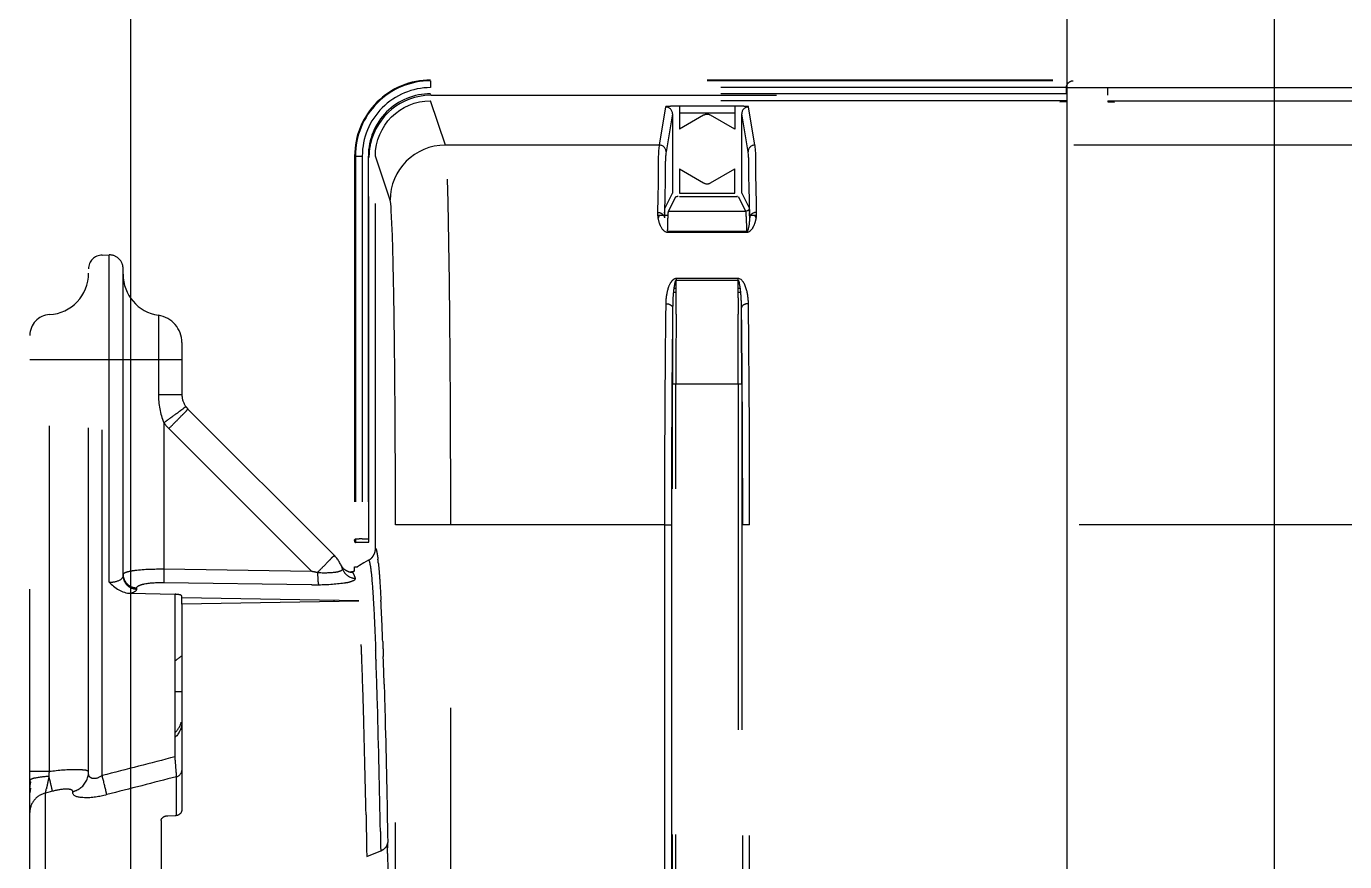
# Model space of a CAD drawing. Header units: millimetres. Extents: x 17886 to 18265, y -8727 to -7321.
# Drawn here: x 17962.2 to 17964.108, y -7872.842 to -7871.634 of the extents above; entities that cross this region are included whole.
import ezdxf

# ---------------------------------------------------------------- set-up
doc = ezdxf.new("R2010")
doc.units = ezdxf.units.MM
doc.linetypes.add('EPL_DASH', pattern=[1, 0.5, -0.5])
doc.layers.add('3551370_DKREDXF_CONTINUOUS_LINE', color=7, linetype='Continuous')
doc.layers.add('CRTANJE', color=4, linetype='Continuous', lineweight=30)

msp = doc.modelspace()

# ---------------------------------------------------------------- linework, layer by layer
at = {"color": 6}
for points in [[(17964.00618, -7860.90246), (17954.00618, -7860.90246), (17954.00618, -7878.90246), (17964.00618, -7878.90246)], [(17963.70618, -7861.20246), (17954.30618, -7861.20246), (17954.30618, -7878.60246), (17963.70618, -7878.60246)]]:
    msp.add_lwpolyline(points, close=True, dxfattribs=at)
at = {"layer": '3551370_DKREDXF_CONTINUOUS_LINE', "color": 6, "linetype": 'EPL_DASH'}
for p, q in [((17964.68526, -7871.71146), (17962.78514, -7871.71146)), ((17964.68526, -7871.71253), (17962.78514, -7871.71253)), ((17962.78514, -7871.71253), (17962.78514, -7871.72252)), ((17963.7052, -7871.72252), (17962.78514, -7871.72252)), ((17962.8065, -7871.80559), (17962.78514, -7871.74146)), ((17963.12511, -7871.75039), (17963.11592, -7871.80559)), ((17963.13511, -7871.76037), (17963.12592, -7871.81558)), ((17963.22528, -7871.74935), (17963.14511, -7871.74935)), ((17963.22528, -7871.75933), (17963.14511, -7871.75933)), ((17963.24448, -7871.81558), (17963.23528, -7871.76037)), ((17963.25448, -7871.80559), (17963.24528, -7871.75039)), ((17963.11592, -7871.80559), (17962.8065, -7871.80559)), ((17964.21592, -7871.80559), (17963.25448, -7871.80559)), ((17962.6752, -7871.8215), (17962.6752, -7872.37647)), ((17962.67627, -7871.8215), (17962.68626, -7871.8215)), ((17962.67627, -7871.8215), (17962.67627, -7872.37539)), ((17962.68626, -7871.8215), (17962.68626, -7872.37989)), ((17962.72651, -7871.88549), (17962.7052, -7871.8215)), ((17963.11422, -7871.9118), (17963.11655, -7871.90714)), ((17963.24104, -7871.90152), (17963.12936, -7871.90152)), ((17963.24678, -7871.90062), (17963.24671, -7871.89548)), ((17963.25385, -7871.90714), (17963.25618, -7871.91181)), ((17962.30985, -7871.96463), (17962.31985, -7871.96446)), ((17962.30985, -7872.71767), (17962.30985, -7871.96463)), ((17962.31985, -7872.4378), (17962.31985, -7871.96446)), ((17962.2902, -7872.71467), (17962.2902, -7871.98463)), ((17962.3402, -7872.42854), (17962.3402, -7871.98445)), ((17962.23353, -7872.71191), (17962.23353, -7872.05092)), ((17962.3912, -7872.05182), (17962.3912, -7872.16617)), ((17962.2052, -7874.94802), (17962.2052, -7872.08087)), ((17962.4252, -7872.09137), (17962.4252, -7872.16617)), ((17962.4252, -7872.11646), (17962.2052, -7872.11646)), ((17963.13432, -7872.15133), (17963.13427, -7872.15818)), ((17963.23528, -7872.15153), (17963.13511, -7872.15153)), ((17963.23612, -7872.15818), (17963.23608, -7872.15133)), ((17962.3912, -7872.16617), (17962.4252, -7872.16617)), ((17962.43398, -7872.18738), (17962.64556, -7872.39896)), ((17962.39916, -7872.20716), (17962.39915, -7872.4188)), ((17962.4064, -7872.21567), (17962.61259, -7872.42186)), ((17962.81427, -7872.35484), (17962.73428, -7872.35484)), ((17962.73428, -7873.28576), (17962.73428, -7872.35484)), ((17963.12362, -7872.35485), (17962.81427, -7872.35485)), ((17962.81427, -7873.11943), (17962.81427, -7872.35485)), ((17963.12362, -7872.35484), (17963.13362, -7872.35484)), ((17963.12362, -7872.35485), (17963.12362, -7873.30426)), ((17963.13362, -7872.35484), (17963.13362, -7873.30426)), ((17963.24677, -7872.35484), (17963.23677, -7872.35484)), ((17963.23677, -7873.30426), (17963.23677, -7872.35484)), ((17964.22362, -7872.35485), (17963.24677, -7872.35485)), ((17963.24677, -7873.30426), (17963.24677, -7872.35485)), ((17962.67627, -7872.37647), (17962.67627, -7872.38038)), ((17962.6752, -7872.41556), (17962.67917, -7872.41562)), ((17962.6752, -7872.42125), (17962.6752, -7872.41556)), ((17962.3507, -7872.45398), (17962.41537, -7872.45543)), ((17962.4252, -7872.45993), (17962.4252, -7872.4582)), ((17962.70214, -7872.46248), (17962.70217, -7872.46293)), ((17962.70217, -7872.46293), (17962.7022, -7872.4635)), ((17962.4252, -7872.46972), (17962.4252, -7872.76859)), ((17962.70613, -7872.5501), (17962.70616, -7872.55094)), ((17962.22257, -7872.7119), (17962.2052, -7872.7119)), ((17962.23353, -7872.7119), (17962.22257, -7872.7119)), ((17962.41762, -7872.77493), (17962.41762, -7872.7193)), ((17962.20636, -7872.73592), (17962.2052, -7872.74272)), ((17962.22794, -7872.85906), (17962.22794, -7872.74289)), ((17962.3952, -7872.78244), (17962.3952, -7872.98489)), ((17962.40485, -7872.77568), (17962.41555, -7872.7753)), ((17962.7128, -7872.82023), (17962.71291, -7872.82653))]:
    msp.add_line(p, q, dxfattribs=at)
at = {"layer": '3551370_DKREDXF_CONTINUOUS_LINE', "color": 7, "linetype": 'EPL_DASH'}
for p, q in [((17963.7052, -7871.73128), (17962.78514, -7871.73128)), ((17962.78583, -7871.73354), (17963.7652, -7871.73354)), ((17963.7052, -7871.72252), (17964.68526, -7871.72252)), ((17963.7052, -7871.73128), (17963.7052, -7871.72252)), ((17963.7652, -7871.73354), (17963.7652, -7871.72252)), ((17963.7052, -7871.74146), (17962.78514, -7871.74146)), ((17963.13511, -7871.76037), (17963.13511, -7871.87502)), ((17963.14511, -7871.74935), (17963.14511, -7871.75933)), ((17963.14511, -7871.75933), (17963.14511, -7871.78279)), ((17963.22528, -7871.74935), (17963.22528, -7871.78279)), ((17963.23528, -7871.87502), (17963.23528, -7871.76037)), ((17963.7052, -7871.74303), (17963.69572, -7871.74353)), ((17964.68457, -7871.74353), (17963.69572, -7871.74353)), ((17963.7052, -7871.74146), (17963.7052, -7871.74303)), ((17963.7652, -7871.74146), (17964.68526, -7871.74146)), ((17963.7652, -7871.74146), (17963.7652, -7871.74303)), ((17963.7652, -7871.74303), (17963.77467, -7871.74353)), ((17963.1802, -7871.76253), (17963.14511, -7871.78279)), ((17963.22528, -7871.78279), (17963.1902, -7871.76253)), ((17962.69502, -7871.8215), (17962.69502, -7872.37514)), ((17962.69589, -7872.37989), (17962.69589, -7871.82358)), ((17962.7052, -7872.39027), (17962.7052, -7871.8215)), ((17963.14511, -7871.84013), (17963.1802, -7871.86039)), ((17963.14511, -7871.84013), (17963.14511, -7871.87493)), ((17963.1902, -7871.86039), (17963.22528, -7871.84013)), ((17963.22528, -7871.87493), (17963.22528, -7871.84013)), ((17963.12436, -7871.89652), (17963.13511, -7871.87502)), ((17963.12936, -7871.90152), (17963.14011, -7871.88002)), ((17963.14511, -7871.87493), (17963.22528, -7871.87493)), ((17963.14511, -7871.87993), (17963.22528, -7871.87993)), ((17963.23028, -7871.88002), (17963.24104, -7871.90152)), ((17963.23528, -7871.87502), (17963.24604, -7871.89652)), ((17963.11655, -7871.90714), (17963.12218, -7871.90714)), ((17963.12348, -7871.90714), (17963.12936, -7871.90714)), ((17963.24822, -7871.90714), (17963.25385, -7871.90714)), ((17963.12811, -7871.93014), (17963.24229, -7871.93014)), ((17963.12811, -7871.93173), (17963.24229, -7871.93173)), ((17963.14055, -7872.01279), (17963.14063, -7872.00142)), ((17963.22977, -7871.9987), (17963.14063, -7871.9987)), ((17963.14063, -7871.9987), (17963.14063, -7872.00142)), ((17963.22977, -7872.00142), (17963.14063, -7872.00142)), ((17963.22977, -7871.9987), (17963.22977, -7872.00142)), ((17963.22977, -7872.00142), (17963.22985, -7872.01279)), ((17963.14052, -7872.01898), (17963.1364, -7872.01898)), ((17963.14056, -7872.01299), (17963.13707, -7872.01299)), ((17963.14051, -7872.01873), (17963.14055, -7872.01279)), ((17963.23333, -7872.01299), (17963.22984, -7872.01299)), ((17963.22985, -7872.01279), (17963.22988, -7872.01873)), ((17963.234, -7872.01898), (17963.22987, -7872.01898)), ((17963.14034, -7872.05004), (17963.14039, -7872.04073)), ((17963.23001, -7872.04073), (17963.23005, -7872.05003)), ((17963.13511, -7873.30277), (17963.13511, -7872.15152)), ((17963.14011, -7873.30277), (17963.14011, -7872.15153)), ((17963.23028, -7872.15153), (17963.23028, -7873.30277)), ((17963.23528, -7872.15152), (17963.23528, -7873.30277)), ((17962.4064, -7872.21567), (17962.40705, -7872.21501)), ((17962.6752, -7872.37647), (17962.67627, -7872.37539)), ((17962.67593, -7872.38073), (17962.67627, -7872.38038)), ((17962.68626, -7872.37514), (17962.69502, -7872.37514)), ((17962.68626, -7872.37989), (17962.69589, -7872.37989)), ((17962.69537, -7872.40627), (17962.68871, -7872.41012)), ((17962.39915, -7872.4188), (17962.61259, -7872.42186)), ((17962.68204, -7872.41397), (17962.67917, -7872.41562)), ((17962.68871, -7872.41012), (17962.68204, -7872.41397)), ((17962.35985, -7872.448), (17962.35985, -7872.44616)), ((17962.39915, -7872.43841), (17962.61259, -7872.44148)), ((17962.41537, -7872.69053), (17962.41537, -7872.45543)), ((17962.4252, -7872.45993), (17962.68138, -7872.46425)), ((17962.4252, -7872.46972), (17962.4252, -7872.45993)), ((17962.68146, -7872.4654), (17962.4252, -7872.46972)), ((17962.64572, -7872.466), (17962.64572, -7872.46364)), ((17962.6752, -7872.46414), (17962.6752, -7872.4655)), ((17962.4252, -7872.59636), (17962.41537, -7872.59636)), ((17962.23798, -7872.74035), (17962.22794, -7872.74289)), ((17962.26746, -7872.7426), (17962.26746, -7872.74078)), ((17962.69165, -7872.7745), (17962.69191, -7872.78752)), ((17962.69191, -7872.78752), (17962.69213, -7872.79913)), ((17962.69213, -7872.79913), (17962.69214, -7872.79982)), ((17962.69214, -7872.79982), (17962.69218, -7872.80167)), ((17962.69218, -7872.80167), (17962.69221, -7872.80329)), ((17962.69252, -7872.82035), (17962.69256, -7872.82294)), ((17962.69256, -7872.82294), (17962.69258, -7872.82405)), ((17962.69258, -7872.82405), (17962.69277, -7872.83469)), ((17962.69277, -7872.83469), (17962.71291, -7872.82653)), ((17962.72277, -7872.82607), (17962.72259, -7872.81611)), ((17962.72285, -7872.83022), (17962.72277, -7872.82607)), ((17962.72285, -7872.83022), (17962.72312, -7872.81428))]:
    msp.add_line(p, q, dxfattribs=at)
at = {"layer": '3551370_DKREDXF_CONTINUOUS_LINE', "color": 6, "linetype": 'EPL_DASH'}
for centre, radius, start, end in [((17962.78517, -7871.82143), 0.10997, 90.01754, 180.03325), ((17962.78517, -7871.82144), 0.1089, 90.01949, 180.0318), ((17962.78517, -7871.82144), 0.09891, 90.02129, 180.03518), ((17962.80654, -7871.88562), 0.08003, 90.02824, 179.90191), ((17963.11592, -7871.81559), 0.01, 0.05205, 90.02435), ((17963.25447, -7871.81559), 0.01, 89.97565, 179.94795), ((17962.73196, -7871.92665), 0.51519, 1.73209, 2.58581), ((17962.3102, -7871.98463), 0.02, 91, 180), ((17962.3202, -7871.98445), 0.02, 0, 91), ((17962.2302, -7871.99101), 0.06, 273.18474, 0), ((17962.4002, -7871.9925), 0.06, 180, 261.37307), ((17963.15126, -7872.01655), 0.02228, 141.43178, 146.24387), ((17988.58518, -7872.33484), 25.46156, 179.325312, 180.045032), ((17983.15746, -7872.2886), 20.02361, 179.291034, 179.607217), ((17941.88099, -7872.30141), 21.35562, 0.402644, 0.699105), ((17935.03975, -7872.34992), 28.20702, 359.989994, 0.639662), ((17962.2352, -7872.08087), 0.03, 93.18474, 180), ((17962.3852, -7872.09137), 0.04, 0, 81.37307), ((17991.65207, -7872.35038), 28.51844, 179.613851, 180.008966), ((17933.68616, -7872.35378), 29.55061, 359.997935, 0.379248), ((17962.4552, -7872.16617), 0.03, 180, 215.84088), ((17962.392, -7872.44184), 0.31908, 5.92515, 6.73146), ((17962.30095, -7872.45144), 0.41064, 5.67692, 5.947), ((17962.67347, -7872.40409), 0.02011, 223.30097, 226.76139), ((17962.61131, -7872.45389), 0.06856, 18.45088, 25.69329), ((17962.67655, -7872.41208), 0.02012, 257.91258, 269.40231), ((17959.86875, -7872.61254), 2.84837, 2.82049, 2.99348), ((17958.51776, -7872.67763), 4.20093, 2.09708, 2.80044), ((17956.21953, -7872.78313), 6.49078, 2.057521, 2.179477), ((17962.45587, -7872.59656), 0.06024, 120.61153, 132.51529), ((17953.94895, -7872.86334), 8.76278, 1.620387, 2.043075), ((17953.69282, -7872.85531), 9.02914, 1.713068, 1.968368), ((17945.7048, -7873.09598), 17.01021, 1.001735, 1.618443), ((17962.3952, -7872.63317), 0.03, 312.98085, 346.36093), ((17961.17779, -7872.63031), 1.05889, 355.19426, 355.58057), ((17962.2352, -7872.7349), 0.03, 162.89152, 180.00163)]:
    msp.add_arc(centre, radius, start, end, dxfattribs=at)
at = {"layer": '3551370_DKREDXF_CONTINUOUS_LINE', "color": 7, "linetype": 'EPL_DASH'}
for centre, radius, start, end in [((17962.78518, -7871.82144), 0.09015, 90.02446, 180.03751), ((17962.78585, -7871.82348), 0.08994, 91.00886, 167.20605), ((17962.78585, -7871.82315), 0.08961, 90.01251, 91.01177), ((17963.12512, -7871.76038), 0.01, 0.05205, 90.02435), ((17963.24528, -7871.76038), 0.01, 89.97565, 179.94795), ((17962.78652, -7871.82363), 0.09063, 167.20591, 178.72482), ((17962.78588, -7871.8236), 0.08999, 178.73314, 179.98676), ((17963.14188, -7871.98704), 0.10709, 89.10631, 89.94488), ((17963.63843, -7871.92665), 0.51519, 177.41419, 178.26791), ((17963.19048, -7871.91224), 0.05645, 357.26534, 1.17736), ((17963.25384, -7871.8971), 0.01004, 270.05428, 284.8305), ((17963.20958, -7871.90343), 0.04734, 356.80653, 0.69291), ((17963.21488, -7871.90505), 0.04183, 341.06349, 344.11872), ((17963.45086, -7872.0486), 0.31585, 174.09591, 174.61838), ((17985.32143, -7872.15013), 22.18632, 179.717759, 180.003606), ((17941.04896, -7872.15013), 22.18632, 359.996394, 0.282241), ((17985.0339, -7872.15068), 21.89379, 179.736602, 180.002218), ((17941.33649, -7872.15068), 21.89379, 359.997781, 0.263398), ((17961.16273, -7870.96244), 1.76555, 315.27255, 315.68826), ((17962.4552, -7872.16617), 0.03, 215.84088, 224.99958), ((17962.45591, -7872.16616), 0.07002, 215.84758, 224.99687), ((17960.30773, -7870.11714), 2.96786, 315.01983, 315.29452), ((17962.68615, -7872.71851), 0.34337, 89.98093, 90.7114), ((17962.68545, -7872.38895), 0.01992, 356.16194, 359.99577), ((17962.6102, -7872.43431), 0.05, 18.20753, 44.99248), ((17962.68532, -7872.38888), 0.02009, 300.03808, 313.4779), ((17962.68531, -7872.3889), 0.02008, 313.54124, 329.97279), ((17962.6853, -7872.38892), 0.02007, 330.03545, 344.9444), ((17962.68529, -7872.38894), 0.02008, 344.99644, 356.16583), ((17962.73185, -7871.86428), 0.57019, 257.92774, 258.84149), ((17962.62148, -7871.82874), 0.61281, 269.16947, 270.16771), ((17957.381, -7872.74892), 5.30838, 2.14479, 2.38661), ((17954.8522, -7872.84269), 7.83892, 1.659377, 2.137953), ((17947.1853, -7873.06752), 15.50912, 1.082578, 1.66944), ((17957.73388, -7873.07523), 4.69727, 4.47928, 4.69768), ((17960.61127, -7872.84981), 1.81107, 4.26765, 4.47878), ((17963.0581, -7872.90824), 0.84651, 167.96538, 168.31024), ((17963.5702, -7873.01717), 1.37007, 167.71797, 167.97531), ((17964.48231, -7873.21588), 2.30357, 167.54408, 167.71472), ((17960.86471, -7873.05954), 1.40999, 13.66998, 13.9754), ((17961.94031, -7872.75112), 0.47837, 3.8137, 4.32574), ((17962.71222, -7872.81391), 0.01093, 338.33376, 343.80238)]:
    msp.add_arc(centre, radius, start, end, dxfattribs=at)
at = {"layer": '3551370_DKREDXF_CONTINUOUS_LINE', "color": 7, "linetype": 'EPL_DASH', "extrusion": (0, 0, -1)}
for centre, major_axis, ratio, start_param, end_param in [((17963.7152, -7871.72252), (0, 0.01), 1, -1.5707963, -0.6073507), ((17963.7152, -7871.72252), (-0.01, 0), 1, 0.7461206, 1.1240692), ((17963.7152, -7871.72252), (0, 0.01), 1, -0.4467272, -0.0523599), ((17962.78521, -7871.82157), (-0.02532, 0.07602), 0.9984779, -1.2488326, 0.3210504), ((17962.6777, -7872.37896), (-0.00131, 0.00557), 0.3829025, -1.8034438, -1.0194152), ((17962.68626, -7872.38041), (-0.01, 0), 0.0524078, 0.0523599, 1.5707963)]:
    msp.add_ellipse(centre, major_axis=major_axis, ratio=ratio, start_param=start_param, end_param=end_param, dxfattribs=at)
at = {"layer": '3551370_DKREDXF_CONTINUOUS_LINE', "color": 6, "linetype": 'EPL_DASH', "extrusion": (0, 0, -1)}
msp.add_ellipse((17962.7052, -7873.84146), major_axis=(0, 1.43), ratio=0.0174551, start_param=7.0685073, end_param=7.4594554, dxfattribs=at)
at = {"layer": '3551370_DKREDXF_CONTINUOUS_LINE', "color": 7, "linetype": 'EPL_DASH'}
for points, knots in [([(17963.14511, -7871.74935), (17963.14257, -7871.74935), (17963.13799, -7871.74947), (17963.13144, -7871.74939), (17963.12811, -7871.7502), (17963.1252, -7871.74985), (17963.12511, -7871.75039)], [0, 0, 0, 0, 0.379686, 0.7021128, 0.9192682, 1, 1, 1, 1]), ([(17963.24528, -7871.75039), (17963.24519, -7871.74985), (17963.24229, -7871.7502), (17963.23896, -7871.74939), (17963.23241, -7871.74947), (17963.22782, -7871.74935), (17963.22528, -7871.74935)], [0, 0, 0, 0, 0.0807324, 0.2978914, 0.6203131, 1, 1, 1, 1]), ([(17963.14011, -7871.88002), (17963.14017, -7871.87989), (17963.141, -7871.88012), (17963.1415, -7871.87995), (17963.14199, -7871.87995)], [0, 0, 0, 0, 0.2173796, 1, 1, 1, 1]), ([(17963.22528, -7871.87993), (17963.22582, -7871.87993), (17963.22696, -7871.87993), (17963.22788, -7871.87994), (17963.22961, -7871.87995), (17963.22868, -7871.87998), (17963.22844, -7871.87999)], [0, 0, 0, 0, 0.346953, 0.67883, 0.8427119, 1, 1, 1, 1]), ([(17963.11399, -7871.90681), (17963.11441, -7871.90692), (17963.11525, -7871.90708), (17963.11612, -7871.90714), (17963.11655, -7871.90714)], [0, 0, 0, 0, 0.5014242, 1, 1, 1, 1]), ([(17963.12406, -7871.89854), (17963.1241, -7871.89809), (17963.12419, -7871.89742), (17963.12426, -7871.89672), (17963.12436, -7871.89652)], [0, 0, 0, 0, 0.6720454, 1, 1, 1, 1]), ([(17963.12851, -7871.91489), (17963.12854, -7871.91391), (17963.12866, -7871.91071), (17963.12879, -7871.90751), (17963.12893, -7871.90529)], [0, 0, 0, 0, 0.3061824, 1, 1, 1, 1]), ([(17963.12893, -7871.90529), (17963.12899, -7871.90442), (17963.12914, -7871.90319), (17963.12918, -7871.90187), (17963.12936, -7871.90152)], [0, 0, 0, 0, 0.6907593, 1, 1, 1, 1]), ([(17963.24604, -7871.89652), (17963.24604, -7871.89771), (17963.24593, -7871.90036), (17963.24284, -7871.90085), (17963.24205, -7871.90023)], [0, 0, 0, 0, 0.5430297, 1, 1, 1, 1]), ([(17963.1157, -7871.91788), (17963.11613, -7871.91922), (17963.11823, -7871.92494), (17963.1232, -7871.93177), (17963.12811, -7871.93173)], [0, 0, 0, 0, 0.2230363, 1, 1, 1, 1]), ([(17963.12811, -7871.93014), (17963.12814, -7871.92869), (17963.12825, -7871.92361), (17963.12839, -7871.91853), (17963.12851, -7871.91489)], [0, 0, 0, 0, 0.2839656, 1, 1, 1, 1]), ([(17963.24229, -7871.93014), (17963.24296, -7871.93008), (17963.24505, -7871.92878), (17963.24502, -7871.92634), (17963.24547, -7871.92491)], [0, 0, 0, 0, 0.309927, 1, 1, 1, 1]), ([(17963.23335, -7872.01299), (17963.2331, -7872.01101), (17963.23208, -7872.00779), (17963.23184, -7872.00145), (17963.22977, -7872.00142)], [0, 0, 0, 0, 0.4903991, 1, 1, 1, 1]), ([(17963.13704, -7872.01299), (17963.13697, -7872.01351), (17963.13685, -7872.01455), (17963.13674, -7872.01559), (17963.13668, -7872.01611)], [0, 0, 0, 0, 0.4973036, 1, 1, 1, 1]), ([(17963.23361, -7872.0152), (17963.23357, -7872.01483), (17963.23349, -7872.0141), (17963.2334, -7872.01336), (17963.23335, -7872.01299)], [0, 0, 0, 0, 0.5001686, 1, 1, 1, 1]), ([(17963.234, -7872.01898), (17963.23394, -7872.01835), (17963.23381, -7872.01709), (17963.23368, -7872.01583), (17963.23361, -7872.0152)], [0, 0, 0, 0, 0.4984191, 1, 1, 1, 1]), ([(17962.39915, -7872.20716), (17962.40123, -7872.20565), (17962.40877, -7872.20019), (17962.41629, -7872.19471), (17962.42171, -7872.19071)], [0, 0, 0, 0, 0.2760572, 1, 1, 1, 1]), ([(17962.42171, -7872.19071), (17962.424, -7872.18902), (17962.42759, -7872.18693), (17962.42948, -7872.18453), (17962.43103, -7872.18394), (17962.43088, -7872.18374)], [0, 0, 0, 0, 0.7399694, 0.933945, 1, 1, 1, 1]), ([(17962.42607, -7872.19579), (17962.42806, -7872.19375), (17962.43125, -7872.19108), (17962.43276, -7872.18842), (17962.43416, -7872.18756), (17962.43398, -7872.18738)], [0, 0, 0, 0, 0.7397967, 0.9337901, 1, 1, 1, 1]), ([(17962.67627, -7872.37539), (17962.67642, -7872.37532), (17962.67837, -7872.37536), (17962.68018, -7872.37519), (17962.68188, -7872.37517)], [0, 0, 0, 0, 0.0883742, 1, 1, 1, 1]), ([(17962.6215, -7872.42369), (17962.62469, -7872.4205), (17962.63058, -7872.41465), (17962.63701, -7872.40781), (17962.64174, -7872.40337), (17962.64313, -7872.40105), (17962.64615, -7872.39955), (17962.64555, -7872.39895)], [0, 0, 0, 0, 0.3924226, 0.7148094, 0.8363857, 0.9262507, 1, 1, 1, 1]), ([(17962.39915, -7872.4188), (17962.39912, -7872.42105), (17962.39909, -7872.42758), (17962.39884, -7872.43413), (17962.39915, -7872.43841)], [0, 0, 0, 0, 0.3429882, 1, 1, 1, 1]), ([(17962.6215, -7872.42369), (17962.63025, -7872.42476), (17962.64266, -7872.42393), (17962.65361, -7872.42246), (17962.65802, -7872.4197), (17962.65769, -7872.41868)], [0, 0, 0, 0, 0.7036213, 0.914262, 1, 1, 1, 1]), ([(17962.6215, -7872.42369), (17962.62155, -7872.42756), (17962.62206, -7872.43341), (17962.62226, -7872.43968), (17962.62327, -7872.44154)], [0, 0, 0, 0, 0.6460392, 1, 1, 1, 1]), ([(17962.67376, -7872.42208), (17962.67413, -7872.42197), (17962.67463, -7872.42184), (17962.6752, -7872.42143), (17962.6752, -7872.42125)], [0, 0, 0, 0, 0.6757458, 1, 1, 1, 1]), ([(17962.41908, -7872.4557), (17962.41847, -7872.45563), (17962.41724, -7872.45551), (17962.416, -7872.45545), (17962.41537, -7872.45543)], [0, 0, 0, 0, 0.4936704, 1, 1, 1, 1]), ([(17962.4252, -7872.4582), (17962.4252, -7872.45791), (17962.42359, -7872.45595), (17962.42105, -7872.45595), (17962.41908, -7872.4557)], [0, 0, 0, 0, 0.1253202, 1, 1, 1, 1]), ([(17962.23736, -7872.73739), (17962.2372, -7872.73666), (17962.23636, -7872.73296), (17962.23547, -7872.72928), (17962.23476, -7872.72632)], [0, 0, 0, 0, 0.1972431, 1, 1, 1, 1]), ([(17962.30985, -7872.71767), (17962.3057, -7872.72034), (17962.29877, -7872.72395), (17962.29092, -7872.71965), (17962.2902, -7872.71622), (17962.2902, -7872.71467)], [0, 0, 0, 0, 0.6071822, 0.8097234, 1, 1, 1, 1]), ([(17962.31658, -7872.74523), (17962.3163, -7872.74384), (17962.31417, -7872.73463), (17962.31185, -7872.72546), (17962.30985, -7872.71767)], [0, 0, 0, 0, 0.1500422, 1, 1, 1, 1]), ([(17962.22794, -7872.74289), (17962.228, -7872.74254), (17962.22837, -7872.74048), (17962.22879, -7872.73843), (17962.22915, -7872.73673)], [0, 0, 0, 0, 0.1690896, 1, 1, 1, 1]), ([(17962.23798, -7872.74035), (17962.2379, -7872.73993), (17962.2377, -7872.73895), (17962.23749, -7872.73796), (17962.23736, -7872.73739)], [0, 0, 0, 0, 0.4160817, 1, 1, 1, 1]), ([(17962.31658, -7872.74523), (17962.3053, -7872.74813), (17962.2923, -7872.75152), (17962.26745, -7872.74793), (17962.26746, -7872.7426)], [0, 0, 0, 0, 0.6859608, 1, 1, 1, 1]), ([(17962.72271, -7872.81696), (17962.72284, -7872.81652), (17962.72304, -7872.81564), (17962.72312, -7872.81473), (17962.72312, -7872.81428)], [0, 0, 0, 0, 0.503267, 1, 1, 1, 1])]:
    msp.add_open_spline(points, degree=3, knots=knots, dxfattribs=at)
for points in [[(17963.1902, -7871.76253), (17963.18731, -7871.76087), (17963.18308, -7871.76087), (17963.1802, -7871.76253)], [(17963.1802, -7871.86039), (17963.18308, -7871.86205), (17963.18731, -7871.86205), (17963.1902, -7871.86039)], [(17963.11348, -7871.90286), (17963.11342, -7871.90792), (17963.11415, -7871.91306), (17963.1157, -7871.91788)], [(17963.11348, -7871.90286), (17963.11667, -7871.90288), (17963.12029, -7871.90437), (17963.12212, -7871.90698)], [(17963.12212, -7871.90698), (17963.12295, -7871.90816), (17963.12347, -7871.90964), (17963.12348, -7871.91108)], [(17963.12377, -7871.90341), (17963.12384, -7871.90179), (17963.12392, -7871.90016), (17963.12406, -7871.89854)], [(17963.24827, -7871.90698), (17963.24745, -7871.90816), (17963.24692, -7871.90964), (17963.24692, -7871.91108)], [(17963.25692, -7871.90286), (17963.25372, -7871.90288), (17963.25011, -7871.90437), (17963.24827, -7871.90698)], [(17963.25511, -7871.9165), (17963.25608, -7871.91311), (17963.25665, -7871.90959), (17963.25685, -7871.90607)], [(17963.24229, -7871.93173), (17963.24481, -7871.93176), (17963.24733, -7871.93017), (17963.24904, -7871.92832)], [(17963.24547, -7871.92491), (17963.24646, -7871.9217), (17963.2467, -7871.91829), (17963.24686, -7871.91493)], [(17963.24904, -7871.92832), (17963.25154, -7871.92559), (17963.25324, -7871.92212), (17963.25445, -7871.91862)], [(17963.13834, -7872.00584), (17963.13801, -7872.00824), (17963.13737, -7872.01059), (17963.13704, -7872.01299)], [(17963.14063, -7872.00142), (17963.13897, -7872.0014), (17963.13857, -7872.0042), (17963.13834, -7872.00584)], [(17963.1364, -7872.01898), (17963.13572, -7872.02624), (17963.13543, -7872.03354), (17963.13538, -7872.04084)], [(17963.14039, -7872.04073), (17963.14042, -7872.03339), (17963.14047, -7872.02606), (17963.14051, -7872.01873)], [(17963.22988, -7872.01873), (17963.22993, -7872.02606), (17963.22997, -7872.03339), (17963.23001, -7872.04073)], [(17963.23501, -7872.04084), (17963.23496, -7872.03354), (17963.23469, -7872.02624), (17963.234, -7872.01898)], [(17962.3402, -7872.42667), (17962.3402, -7872.42918), (17962.34072, -7872.43174), (17962.34169, -7872.43405)], [(17962.66766, -7872.42304), (17962.66971, -7872.42284), (17962.67178, -7872.42264), (17962.67376, -7872.42208)], [(17962.3402, -7872.42854), (17962.3402, -7872.43104), (17962.34072, -7872.4336), (17962.34169, -7872.43591)], [(17962.34169, -7872.43405), (17962.34267, -7872.43638), (17962.34414, -7872.43855), (17962.34593, -7872.44033)], [(17962.34169, -7872.43591), (17962.34266, -7872.43824), (17962.34414, -7872.44041), (17962.34593, -7872.44218)], [(17962.34593, -7872.44033), (17962.34775, -7872.44213), (17962.34995, -7872.4436), (17962.3523, -7872.44458)], [(17962.34593, -7872.44218), (17962.3495, -7872.44572), (17962.35482, -7872.44792), (17962.35985, -7872.448)], [(17962.3523, -7872.44458), (17962.35467, -7872.44557), (17962.35728, -7872.44612), (17962.35985, -7872.44616)], [(17962.4252, -7872.64036), (17962.4252, -7872.6483), (17962.42147, -7872.65678), (17962.41565, -7872.66218)], [(17962.41762, -7872.7193), (17962.42148, -7872.71838), (17962.4252, -7872.71407), (17962.4252, -7872.71009)], [(17962.27654, -7872.73699), (17962.28394, -7872.73237), (17962.28956, -7872.72334), (17962.29013, -7872.71463)], [(17962.26746, -7872.74078), (17962.27065, -7872.74002), (17962.27375, -7872.73872), (17962.27654, -7872.73699)], [(17962.69221, -7872.80329), (17962.69231, -7872.80898), (17962.69242, -7872.81466), (17962.69252, -7872.82035)], [(17962.71291, -7872.82653), (17962.71446, -7872.8259), (17962.71596, -7872.8251), (17962.71732, -7872.82412)], [(17962.71732, -7872.82412), (17962.71948, -7872.82256), (17962.7214, -7872.82042), (17962.72238, -7872.81795)]]:
    msp.add_open_spline(points, degree=3, dxfattribs=at)
at = {"layer": '3551370_DKREDXF_CONTINUOUS_LINE', "color": 6, "linetype": 'EPL_DASH'}
for points, knots in [([(17962.81427, -7872.35485), (17962.81427, -7872.28691), (17962.81402, -7872.18806), (17962.81305, -7872.06186), (17962.81219, -7871.98075), (17962.81091, -7871.91315), (17962.81008, -7871.86125), (17962.80797, -7871.82739), (17962.8079, -7871.81052), (17962.8065, -7871.80559)], [0, 0, 0, 0, 0.3709869, 0.5397671, 0.6891593, 0.8138028, 0.9092287, 0.9720257, 1, 1, 1, 1]), ([(17963.11592, -7871.80559), (17963.11437, -7871.81508), (17963.11515, -7871.84773), (17963.11376, -7871.88004), (17963.11348, -7871.90286)], [0, 0, 0, 0, 0.2962564, 1, 1, 1, 1]), ([(17963.12592, -7871.81558), (17963.12453, -7871.82391), (17963.12511, -7871.85246), (17963.12389, -7871.88071), (17963.12362, -7871.90062)], [0, 0, 0, 0, 0.2978077, 1, 1, 1, 1]), ([(17963.24671, -7871.89548), (17963.24644, -7871.8768), (17963.24529, -7871.85026), (17963.24578, -7871.82343), (17963.24448, -7871.81558)], [0, 0, 0, 0, 0.7012891, 1, 1, 1, 1]), ([(17963.25692, -7871.90286), (17963.25663, -7871.88004), (17963.25525, -7871.84773), (17963.25603, -7871.81508), (17963.25448, -7871.80559)], [0, 0, 0, 0, 0.7037436, 1, 1, 1, 1]), ([(17962.73428, -7872.35484), (17962.73428, -7872.29678), (17962.73403, -7872.21231), (17962.73307, -7872.10447), (17962.7322, -7872.03516), (17962.73093, -7871.9774), (17962.73008, -7871.93302), (17962.728, -7871.90415), (17962.72789, -7871.88965), (17962.72651, -7871.88549)], [0, 0, 0, 0, 0.3709545, 0.5397198, 0.6890997, 0.8137357, 0.9091623, 0.9719746, 1, 1, 1, 1]), ([(17963.24104, -7871.90152), (17963.24161, -7871.90265), (17963.24122, -7871.90737), (17963.24178, -7871.91169), (17963.24188, -7871.91489)], [0, 0, 0, 0, 0.2836775, 1, 1, 1, 1]), ([(17963.24604, -7871.89652), (17963.24614, -7871.89672), (17963.24639, -7871.89907), (17963.24653, -7871.90133), (17963.24663, -7871.90341)], [0, 0, 0, 0, 0.0970211, 1, 1, 1, 1]), ([(17963.24188, -7871.91489), (17963.24192, -7871.91598), (17963.24208, -7871.92107), (17963.2422, -7871.92615), (17963.24229, -7871.93014)], [0, 0, 0, 0, 0.2157525, 1, 1, 1, 1]), ([(17963.24501, -7872.03502), (17963.24493, -7872.02823), (17963.2438, -7872.01617), (17963.23658, -7871.99869), (17963.22977, -7871.9987)], [0, 0, 0, 0, 0.4993344, 1, 1, 1, 1]), ([(17963.12538, -7872.03502), (17963.12665, -7872.03503), (17963.13044, -7872.03537), (17963.13531, -7872.03811), (17963.13538, -7872.04084)], [0, 0, 0, 0, 0.3177949, 1, 1, 1, 1]), ([(17963.24501, -7872.03502), (17963.24374, -7872.03503), (17963.23995, -7872.03537), (17963.23508, -7872.03811), (17963.23501, -7872.04084)], [0, 0, 0, 0, 0.3178037, 1, 1, 1, 1]), ([(17962.70537, -7872.38895), (17962.70635, -7872.38934), (17962.70707, -7872.39361), (17962.70782, -7872.39662), (17962.70818, -7872.39907)], [0, 0, 0, 0, 0.2976684, 1, 1, 1, 1]), ([(17962.69537, -7872.40627), (17962.69634, -7872.40666), (17962.69705, -7872.41088), (17962.69779, -7872.41386), (17962.69815, -7872.41629)], [0, 0, 0, 0, 0.297879, 1, 1, 1, 1]), ([(17962.3402, -7872.42667), (17962.3402, -7872.42625), (17962.34075, -7872.42523), (17962.34167, -7872.42468), (17962.34222, -7872.42438)], [0, 0, 0, 0, 0.4038933, 1, 1, 1, 1]), ([(17962.34813, -7872.42236), (17962.3512, -7872.42163), (17962.3681, -7872.41901), (17962.38523, -7872.41867), (17962.39915, -7872.4188)], [0, 0, 0, 0, 0.1845606, 1, 1, 1, 1]), ([(17962.69815, -7872.41629), (17962.69854, -7872.41897), (17962.70037, -7872.43433), (17962.70137, -7872.44976), (17962.70214, -7872.46248)], [0, 0, 0, 0, 0.175462, 1, 1, 1, 1]), ([(17962.71096, -7872.42707), (17962.71116, -7872.42975), (17962.71203, -7872.44198), (17962.71273, -7872.45423), (17962.71323, -7872.46379)], [0, 0, 0, 0, 0.2193321, 1, 1, 1, 1]), ([(17962.31985, -7872.4378), (17962.32256, -7872.43792), (17962.32965, -7872.43767), (17962.3402, -7872.43354), (17962.3402, -7872.42854)], [0, 0, 0, 0, 0.351502, 1, 1, 1, 1]), ([(17962.35985, -7872.44616), (17962.35985, -7872.44468), (17962.36233, -7872.44298), (17962.36435, -7872.44219), (17962.36513, -7872.44191)], [0, 0, 0, 0, 0.6423639, 1, 1, 1, 1]), ([(17962.36513, -7872.44191), (17962.36715, -7872.44121), (17962.37833, -7872.43862), (17962.38986, -7872.43828), (17962.39915, -7872.43841)], [0, 0, 0, 0, 0.1870754, 1, 1, 1, 1]), ([(17962.62327, -7872.44154), (17962.63619, -7872.4415), (17962.65438, -7872.43987), (17962.67011, -7872.4375), (17962.67684, -7872.43367), (17962.67634, -7872.4322)], [0, 0, 0, 0, 0.7037491, 0.9153374, 1, 1, 1, 1]), ([(17962.3507, -7872.45398), (17962.35203, -7872.4536), (17962.35525, -7872.45251), (17962.35985, -7872.45033), (17962.35985, -7872.448)], [0, 0, 0, 0, 0.3721208, 1, 1, 1, 1]), ([(17962.7022, -7872.4635), (17962.70251, -7872.46866), (17962.70387, -7872.49291), (17962.70489, -7872.51719), (17962.70562, -7872.53629)], [0, 0, 0, 0, 0.2129931, 1, 1, 1, 1]), ([(17962.71793, -7872.58539), (17962.71843, -7872.60202), (17962.72054, -7872.67831), (17962.72208, -7872.75461), (17962.72312, -7872.81428)], [0, 0, 0, 0, 0.2180195, 1, 1, 1, 1]), ([(17962.28269, -7872.70969), (17962.27972, -7872.70934), (17962.26328, -7872.70872), (17962.24687, -7872.71028), (17962.23353, -7872.71191)], [0, 0, 0, 0, 0.1816798, 1, 1, 1, 1]), ([(17962.2902, -7872.71281), (17962.2902, -7872.71244), (17962.28852, -7872.70983), (17962.28512, -7872.70998), (17962.28269, -7872.70969)], [0, 0, 0, 0, 0.1327485, 1, 1, 1, 1]), ([(17962.23296, -7872.71902), (17962.22634, -7872.71913), (17962.21873, -7872.71999), (17962.2052, -7872.72277), (17962.2052, -7872.72586)], [0, 0, 0, 0, 0.6819472, 1, 1, 1, 1]), ([(17962.22794, -7872.74289), (17962.22167, -7872.7444), (17962.20984, -7872.75159), (17962.2052, -7872.76472), (17962.2052, -7872.77104)], [0, 0, 0, 0, 0.5049901, 1, 1, 1, 1]), ([(17962.26352, -7872.73772), (17962.26196, -7872.73739), (17962.25332, -7872.73691), (17962.24477, -7872.73863), (17962.23798, -7872.74035)], [0, 0, 0, 0, 0.1851842, 1, 1, 1, 1]), ([(17962.26746, -7872.74078), (17962.26745, -7872.73965), (17962.26572, -7872.73822), (17962.2641, -7872.73785), (17962.26352, -7872.73772)], [0, 0, 0, 0, 0.6544252, 1, 1, 1, 1]), ([(17962.41555, -7872.7753), (17962.41679, -7872.77526), (17962.42071, -7872.77475), (17962.4252, -7872.77143), (17962.4252, -7872.76859)], [0, 0, 0, 0, 0.3050861, 1, 1, 1, 1]), ([(17962.3952, -7872.78244), (17962.3952, -7872.77959), (17962.39967, -7872.77624), (17962.4036, -7872.77573), (17962.40485, -7872.77568)], [0, 0, 0, 0, 0.6959029, 1, 1, 1, 1])]:
    msp.add_open_spline(points, degree=3, knots=knots, dxfattribs=at)
for points in [[(17963.12362, -7871.90062), (17963.12357, -7871.90411), (17963.12352, -7871.90759), (17963.12348, -7871.91108)], [(17963.24692, -7871.91108), (17963.24687, -7871.90759), (17963.24683, -7871.90411), (17963.24678, -7871.90062)], [(17963.13274, -7872.00417), (17963.13064, -7872.0073), (17963.12925, -7872.01091), (17963.1282, -7872.01453)], [(17963.14063, -7871.9987), (17963.13801, -7871.99863), (17963.13548, -7872.00061), (17963.13384, -7872.00266)], [(17963.1282, -7872.01453), (17963.12628, -7872.02115), (17963.12547, -7872.02813), (17963.12538, -7872.03502)], [(17962.3912, -7872.16617), (17962.3912, -7872.18009), (17962.39361, -7872.1944), (17962.39916, -7872.20717)], [(17962.70818, -7872.39907), (17962.70844, -7872.40086), (17962.70867, -7872.40264), (17962.70888, -7872.40443)], [(17962.34222, -7872.42438), (17962.34405, -7872.42338), (17962.34611, -7872.42284), (17962.34813, -7872.42236)], [(17962.65884, -7872.41788), (17962.65741, -7872.41636), (17962.6562, -7872.4146), (17962.6553, -7872.41272)], [(17962.65769, -7872.41868), (17962.65974, -7872.4249), (17962.66594, -7872.43038), (17962.67234, -7872.43175)], [(17962.66736, -7872.42323), (17962.66453, -7872.42234), (17962.66185, -7872.42076), (17962.6597, -7872.41873)], [(17962.67309, -7872.42417), (17962.67115, -7872.42414), (17962.6692, -7872.42382), (17962.66736, -7872.42323)], [(17962.70957, -7872.41082), (17962.71011, -7872.41623), (17962.71056, -7872.42165), (17962.71096, -7872.42707)], [(17962.31985, -7872.4378), (17962.32789, -7872.44618), (17962.33909, -7872.45372), (17962.3507, -7872.45398)], [(17962.71587, -7872.5239), (17962.716, -7872.52743), (17962.71613, -7872.53096), (17962.71626, -7872.5345)], [(17962.71626, -7872.5345), (17962.71639, -7872.53806), (17962.71651, -7872.54162), (17962.71664, -7872.54518)], [(17962.41537, -7872.69053), (17962.3802, -7872.69957), (17962.34502, -7872.70862), (17962.30985, -7872.71767)], [(17962.41762, -7872.7193), (17962.38394, -7872.72794), (17962.35026, -7872.73658), (17962.31658, -7872.74523)], [(17962.71241, -7872.79859), (17962.71254, -7872.8058), (17962.71267, -7872.81302), (17962.7128, -7872.82023)]]:
    msp.add_open_spline(points, degree=3, dxfattribs=at)
at = {"layer": 'CRTANJE', "lineweight": 30}
msp.add_lwpolyline([(17962.35118, -7879.70246), (17962.35118, -7855.01246), (17960.25118, -7855.01246), (17960.25118, -7879.70246)], close=True, dxfattribs=at)

doc.saveas('drawing.dxf')
